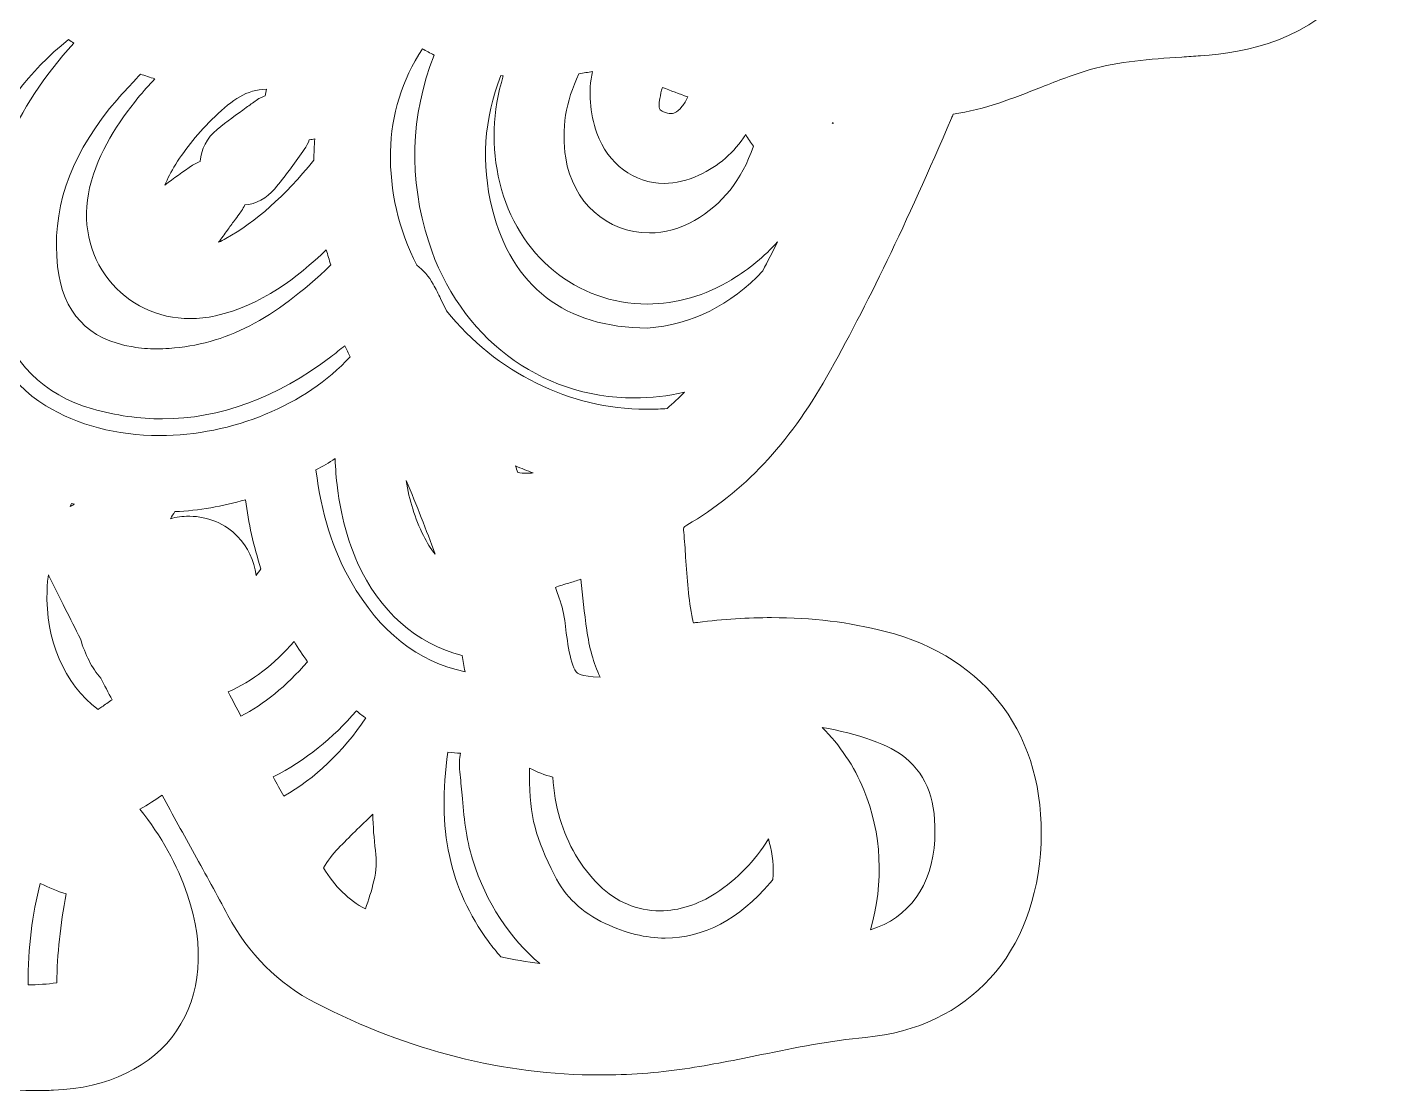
# Model space of a CAD drawing. Extents: x -678 to 5145, y -2063 to -793.
# Drawn here: x 1618 to 2184, y -2052 to -1614 of the extents above; entities that cross this region are included whole.
import ezdxf

# ---------------------------------------------------------------- set-up
doc = ezdxf.new("R2010")
doc.units = 0
doc.header["$MEASUREMENT"] = 0
doc.layers.add('Layer 1', color=7, linetype='Continuous')

msp = doc.modelspace()

# ---------------------------------------------------------------- linework, layer by layer
at = {"layer": 'Layer 1', "lineweight": 0}
for points, knots in [([(2230.75, -1447.84), (2207.47, -1415.81), (2187.89, -1380.47), (2168.94, -1346.28), (2168.94, -1346.28), (2163.71, -1336.84), (2163.71, -1336.84), (2135.13, -1285.39), (2098.18, -1250.09), (2050.76, -1228.92), (2014.71, -1212.83), (1976.36, -1201.39), (1936.83, -1194.94), (1935.15, -1194.67), (1934.35, -1194.36), (1934.02, -1194.21), (1933.86, -1193.87), (1933.53, -1192.96), (1933.15, -1190.82), (1926.04, -1152.48), (1915.68, -1111.43), (1901.43, -1065.34), (1873.21, -973.96), (1823.19, -900.34), (1752.79, -846.57), (1731.13, -830.02), (1704.61, -812.19), (1672.13, -805.39), (1667.24, -804.37), (1662.42, -803.86), (1657.77, -803.86), (1630.9, -803.86), (1610.86, -821.26), (1605.47, -849.28), (1601.64, -869.12), (1605.89, -887.45), (1611.75, -904.66), (1584.46, -896.66), (1555.39, -892.56), (1525.18, -892.47), (1525.18, -892.47), (1524.93, -892.47), (1524.93, -892.47), (1491.42, -892.47), (1470.37, -913.57), (1469.96, -947.53), (1469.82, -959.97), (1471.8, -972.25), (1476.07, -985.06), (1489.4, -1025.13), (1512.58, -1061.64), (1546.88, -1096.66), (1604.72, -1155.7), (1669.3, -1206.13), (1738.93, -1246.61), (1730.11, -1254.17), (1720.6, -1263.22), (1711.99, -1273.73), (1694.97, -1251.84), (1673.62, -1232.67), (1648.44, -1216.73), (1594.63, -1182.64), (1532.83, -1163.24), (1459.49, -1157.4), (1442.07, -1156.01), (1425.06, -1155.32), (1408.92, -1155.32), (1347.3, -1155.32), (1292.89, -1165.25), (1242.61, -1185.71), (1124.61, -1233.69), (1041.18, -1319.55), (994.61, -1440.93), (962.8, -1523.86), (949.1, -1617.12), (952.73, -1726.02), (953.22, -1741.18), (953.93, -1755.97), (954.66, -1771.6), (930.01, -1753.82), (905.42, -1744.5), (879.82, -1743.15), (877.94, -1743.04), (876.03, -1743), (874.16, -1743), (813.04, -1743), (760.61, -1794.85), (757.25, -1858.61), (754.36, -1913.68), (779.64, -1955.15), (832.42, -1981.89), (876.2, -2004.08), (923.11, -2012.19), (967.27, -2017.65), (1020.17, -2024.21), (1078.3, -2027.56), (1150.23, -2028.25), (1165.53, -2028.4), (1181.72, -2028.45), (1199.72, -2028.45), (1225.59, -2028.45), (1251.9, -2028.31), (1277.33, -2028.16), (1302.74, -2028.04), (1329.01, -2027.89), (1354.83, -2027.89), (1391.7, -2027.89), (1422.14, -2028.18), (1450.65, -2028.82), (1485.49, -2029.6), (1519.48, -2031.13), (1552.18, -2040.99), (1577.07, -2048.49), (1599.6, -2052.14), (1621.08, -2052.14), (1623.52, -2052.14), (1626, -2052.1), (1628.42, -2052.01), (1650.94, -2051.12), (1668.97, -2042.43), (1679.18, -2027.54), (1689.34, -2012.7), (1690.94, -1992.84), (1683.69, -1971.62), (1679.36, -1958.94), (1672.93, -1947.28), (1664.09, -1936.13), (1667.32, -1934.27), (1670.38, -1932.34), (1673.26, -1930.33), (1677.63, -1938.53), (1682.15, -1946.69), (1686.54, -1954.64), (1691.11, -1962.91), (1695.85, -1971.49), (1700.34, -1979.94), (1708.8, -1995.86), (1721.04, -2008.03), (1736.73, -2016.14), (1774.78, -2035.76), (1814.19, -2045.73), (1853.81, -2045.73), (1865.4, -2045.73), (1877.17, -2044.87), (1888.79, -2043.17), (1899.5, -2041.61), (1910.14, -2039.44), (1920.41, -2037.35), (1934.42, -2034.48), (1948.91, -2031.53), (1963.32, -2030.22), (2005.98, -2026.3), (2033.71, -1995.68), (2035.68, -1950.32), (2037.59, -1906.36), (2013.56, -1873.66), (1971.39, -1862.84), (1956.56, -1859.03), (1941.26, -1857.17), (1924.6, -1857.17), (1914.82, -1857.17), (1904.86, -1857.81), (1894.13, -1859.12), (1893.45, -1859.21), (1892.83, -1859.25), (1892.32, -1859.27), (1892.21, -1858.9), (1892.09, -1858.41), (1891.96, -1857.79), (1890.28, -1849.59), (1889.72, -1841.2), (1889.12, -1832.29), (1888.9, -1828.84), (1888.66, -1825.4), (1888.35, -1821.98), (1888.26, -1820.76), (1888.31, -1820.17), (1888.37, -1819.95), (1888.5, -1819.81), (1888.86, -1819.5), (1889.65, -1819.02), (1912.93, -1805.43), (1931.76, -1785.47), (1947.25, -1757.98), (1964.1, -1728.08), (1979.99, -1695.16), (1998.77, -1651.22), (1999.02, -1650.64), (1999.22, -1650.07), (1999.41, -1649.55), (2012.56, -1647.67), (2024.36, -1643.01), (2035.82, -1638.49), (2042.75, -1635.75), (2049.29, -1633.17), (2055.97, -1631.24), (2067.9, -1627.78), (2080.48, -1626.94), (2093.79, -1626.06), (2096.34, -1625.9), (2098.91, -1625.74), (2101.46, -1625.53), (2120.21, -1624.17), (2147.1, -1619.5), (2165.15, -1595.22), (2165.5, -1595.17), (2165.88, -1595.13), (2166.19, -1595.09), (2166.88, -1595.02), (2167.56, -1594.95), (2168.23, -1594.86), (2186.77, -1592.25), (2202.08, -1583.47), (2213.76, -1568.77), (2226.64, -1552.54), (2235.65, -1534.61), (2240.57, -1515.46), (2247.4, -1488.94), (2244.09, -1466.18), (2230.75, -1447.84)], [0, 0, 0, 0, 1, 1, 1, 2, 2, 2, 3, 3, 3, 4, 4, 4, 5, 5, 5, 6, 6, 6, 7, 7, 7, 8, 8, 8, 9, 9, 9, 10, 10, 10, 11, 11, 11, 12, 12, 12, 13, 13, 13, 14, 14, 14, 15, 15, 15, 16, 16, 16, 17, 17, 17, 18, 18, 18, 19, 19, 19, 20, 20, 20, 21, 21, 21, 22, 22, 22, 23, 23, 23, 24, 24, 24, 25, 25, 25, 26, 26, 26, 27, 27, 27, 28, 28, 28, 29, 29, 29, 30, 30, 30, 31, 31, 31, 32, 32, 32, 33, 33, 33, 34, 34, 34, 35, 35, 35, 36, 36, 36, 37, 37, 37, 38, 38, 38, 39, 39, 39, 40, 40, 40, 41, 41, 41, 42, 42, 42, 43, 43, 43, 44, 44, 44, 45, 45, 45, 46, 46, 46, 47, 47, 47, 48, 48, 48, 49, 49, 49, 50, 50, 50, 51, 51, 51, 52, 52, 52, 53, 53, 53, 54, 54, 54, 55, 55, 55, 56, 56, 56, 57, 57, 57, 58, 58, 58, 59, 59, 59, 60, 60, 60, 61, 61, 61, 62, 62, 62, 63, 63, 63, 64, 64, 64, 65, 65, 65, 66, 66, 66, 67, 67, 67, 68, 68, 68, 69, 69, 69, 70, 70, 70, 71, 71, 71, 72, 72, 72, 73, 73, 73, 73]), ([(1672.13, -1782.1), (1654.51, -1782.1), (1638.31, -1777.85), (1625.29, -1769.82), (1609.07, -1759.85), (1599.4, -1744.08), (1595.7, -1721.6), (1588.76, -1679.5), (1601.48, -1645.87), (1634.58, -1618.81), (1635.31, -1619.34), (1636.07, -1619.85), (1636.82, -1620.32), (1624.36, -1634.02), (1615.27, -1647.89), (1609.15, -1662.5), (1599.66, -1685.16), (1598.2, -1708.35), (1604.85, -1731.43), (1610.68, -1751.71), (1624.36, -1765.41), (1644.44, -1771.09), (1654.13, -1773.83), (1663.86, -1775.23), (1673.36, -1775.23), (1697.01, -1775.23), (1720.38, -1766.61), (1742.83, -1749.6), (1744.76, -1748.14), (1746.65, -1746.63), (1748.53, -1745.1), (1749.26, -1746.63), (1750.01, -1748.14), (1750.74, -1749.62), (1750.74, -1749.63), (1750.75, -1749.63), (1750.75, -1749.65), (1732.44, -1769.53), (1702.37, -1782.1), (1672.13, -1782.1)], [0, 0, 0, 0, 1, 1, 1, 2, 2, 2, 3, 3, 3, 4, 4, 4, 5, 5, 5, 6, 6, 6, 7, 7, 7, 8, 8, 8, 9, 9, 9, 10, 10, 10, 11, 11, 11, 12, 12, 12, 13, 13, 13, 13]), ([(1881.45, -1771), (1879.02, -1771.17), (1876.6, -1771.24), (1874.21, -1771.24), (1874.21, -1771.24), (1872.7, -1771.24), (1872.7, -1771.24), (1841.59, -1771.24), (1810.94, -1756.12), (1790.49, -1730.72), (1790.49, -1730.72), (1788.03, -1725.6), (1788.03, -1725.6), (1787.12, -1723.69), (1786.19, -1721.72), (1785.02, -1719.7), (1783.2, -1716.51), (1780.9, -1713.87), (1778.26, -1711.9), (1770.79, -1697.17), (1767.04, -1681.06), (1767.39, -1665.16), (1767.71, -1649.67), (1772.07, -1635.7), (1780.65, -1622.6), (1782.11, -1623.53), (1783.69, -1624.41), (1785.39, -1625.21), (1775.57, -1650.31), (1774.82, -1676.22), (1783.16, -1702.29), (1795.68, -1741.36), (1828.94, -1766.61), (1867.95, -1766.61), (1874.83, -1766.61), (1881.77, -1765.79), (1888.64, -1764.21), (1886.33, -1766.58), (1883.94, -1768.83), (1881.45, -1771)], [0, 0, 0, 0, 1, 1, 1, 2, 2, 2, 3, 3, 3, 4, 4, 4, 5, 5, 5, 6, 6, 6, 7, 7, 7, 8, 8, 8, 9, 9, 9, 10, 10, 10, 11, 11, 11, 12, 12, 12, 13, 13, 13, 13]), ([(1651.23, -1717.9), (1659.28, -1728.06), (1671.51, -1733.89), (1684.77, -1733.89), (1688.23, -1733.89), (1691.75, -1733.51), (1695.24, -1732.71), (1714.45, -1728.37), (1728.87, -1716.95), (1740.92, -1705.55), (1741.5, -1707.62), (1742.12, -1709.7), (1742.83, -1711.78), (1719.36, -1734.29), (1699.25, -1744.62), (1676.13, -1746.15), (1674.35, -1746.28), (1672.6, -1746.34), (1670.92, -1746.34), (1667.52, -1746.34), (1664.26, -1746.08), (1661.23, -1745.59), (1642.67, -1742.55), (1632.21, -1731.4), (1630.12, -1712.43), (1627.6, -1689.72), (1634.63, -1668.4), (1651.58, -1647.3), (1654.18, -1644.04), (1657.06, -1640.93), (1660.12, -1637.63), (1661.51, -1636.12), (1662.89, -1634.63), (1664.29, -1633.06), (1666.21, -1633.77), (1668.19, -1634.44), (1670.27, -1635.06), (1667.83, -1637.58), (1665.48, -1640.16), (1663.25, -1642.93), (1655.4, -1652.75), (1646.89, -1664.83), (1643.32, -1679.91), (1640.1, -1693.61), (1642.98, -1707.46), (1651.23, -1717.9)], [0, 0, 0, 0, 1, 1, 1, 2, 2, 2, 3, 3, 3, 4, 4, 4, 5, 5, 5, 6, 6, 6, 7, 7, 7, 8, 8, 8, 9, 9, 9, 10, 10, 10, 11, 11, 11, 12, 12, 12, 13, 13, 13, 14, 14, 14, 15, 15, 15, 15]), ([(1920.94, -1714.2), (1907.7, -1728.39), (1891.7, -1736.33), (1873.38, -1737.81), (1839.47, -1737.66), (1817.32, -1720.63), (1809.34, -1688.55), (1804.71, -1669.95), (1805.92, -1651.49), (1812.91, -1633.68), (1813.26, -1633.73), (1813.59, -1633.77), (1813.93, -1633.82), (1809.41, -1648.38), (1808.92, -1663.17), (1812.49, -1677.91), (1819.73, -1707.79), (1844.17, -1727.88), (1873.34, -1727.88), (1885.25, -1727.88), (1897.26, -1724.4), (1908.1, -1717.84), (1915.31, -1713.45), (1921.65, -1708.24), (1927.05, -1702.19), (1924.99, -1706.31), (1922.97, -1710.3), (1920.94, -1714.2)], [0, 0, 0, 0, 1, 1, 1, 2, 2, 2, 3, 3, 3, 4, 4, 4, 5, 5, 5, 6, 6, 6, 7, 7, 7, 8, 8, 8, 9, 9, 9, 9]), ([(1845.14, -1633.04), (1845.16, -1633), (1845.18, -1632.95), (1845.19, -1632.91), (1847.07, -1632.66), (1848.89, -1632.35), (1850.68, -1631.97), (1848.93, -1640.35), (1849.53, -1649), (1852.54, -1657.38), (1857.11, -1670.19), (1867.77, -1678.13), (1880.32, -1678.13), (1885.09, -1678.13), (1889.88, -1677), (1894.6, -1674.8), (1902.69, -1670.99), (1909.14, -1665.38), (1913.89, -1658.05), (1914.91, -1659.71), (1915.97, -1661.3), (1917.06, -1662.84), (1912.27, -1676.82), (1904.29, -1686.84), (1892.71, -1693.45), (1886.78, -1696.84), (1880.54, -1698.55), (1874.16, -1698.55), (1856.65, -1698.55), (1842.48, -1685.84), (1839.67, -1667.65), (1837.83, -1655.63), (1839.62, -1644.32), (1845.14, -1633.04)], [0, 0, 0, 0, 1, 1, 1, 2, 2, 2, 3, 3, 3, 4, 4, 4, 5, 5, 5, 6, 6, 6, 7, 7, 7, 8, 8, 8, 9, 9, 9, 10, 10, 10, 11, 11, 11, 11]), ([(1715.78, -1642), (1714.9, -1642.31), (1713.53, -1642.84), (1712.06, -1643.92), (1710.69, -1644.9), (1709.33, -1645.88), (1707.94, -1646.85), (1703.99, -1649.67), (1699.89, -1652.59), (1695.94, -1655.87), (1691.67, -1659.4), (1689.2, -1664.06), (1688.96, -1669), (1688.96, -1669), (1688.96, -1669.06), (1688.96, -1669.06), (1687.88, -1669.46), (1686.83, -1669.97), (1685.81, -1670.64), (1681.78, -1673.3), (1677.97, -1676.05), (1674.35, -1678.88), (1675.44, -1676.16), (1676.9, -1673.32), (1678.81, -1670.26), (1682.89, -1663.7), (1688.19, -1657.27), (1695.03, -1650.6), (1702.28, -1643.52), (1707.94, -1639.58), (1716.25, -1639.27), (1716.01, -1640.18), (1715.87, -1641.09), (1715.78, -1642)], [0, 0, 0, 0, 1, 1, 1, 2, 2, 2, 3, 3, 3, 4, 4, 4, 5, 5, 5, 6, 6, 6, 7, 7, 7, 8, 8, 8, 9, 9, 9, 10, 10, 10, 11, 11, 11, 11]), ([(1878.48, -1643.21), (1878.75, -1641.64), (1879.1, -1640.09), (1879.53, -1638.56), (1883, -1639.96), (1886.49, -1641.27), (1890.03, -1642.48), (1889.32, -1643.95), (1888.52, -1645.3), (1887.6, -1646.5), (1885.51, -1649.33), (1883.72, -1649.33), (1883.05, -1649.33), (1882.14, -1649.33), (1881.08, -1649.07), (1879.95, -1648.58), (1878.57, -1647.98), (1877.71, -1647.61), (1878.48, -1643.21)], [0, 0, 0, 0, 1, 1, 1, 2, 2, 2, 3, 3, 3, 4, 4, 4, 5, 5, 5, 6, 6, 6, 6]), ([(1949.89, -1653.5), (1949.76, -1653.39), (1949.65, -1653.28), (1949.53, -1653.15), (1949.69, -1653.17), (1949.85, -1653.17), (1950.02, -1653.17), (1949.98, -1653.28), (1949.93, -1653.39), (1949.89, -1653.5)], [0, 0, 0, 0, 1, 1, 1, 2, 2, 2, 3, 3, 3, 3]), ([(1719.67, -1680.37), (1723.9, -1675.34), (1727.64, -1670.06), (1731.22, -1664.96), (1731.22, -1664.96), (1731.81, -1664.16), (1731.81, -1664.16), (1732.77, -1662.79), (1733.46, -1661.44), (1733.92, -1660.17), (1734.69, -1660.09), (1735.43, -1659.97), (1736.18, -1659.78), (1735.94, -1662.66), (1735.83, -1665.58), (1735.83, -1668.53), (1723.61, -1683.58), (1712.06, -1693.85), (1699.49, -1700.88), (1698.5, -1701.43), (1697.52, -1701.94), (1696.5, -1702.41), (1697.76, -1700.76), (1698.94, -1699.1), (1700.13, -1697.46), (1701.07, -1696.13), (1702.04, -1694.8), (1703.02, -1693.47), (1703.66, -1692.61), (1704.3, -1691.74), (1704.97, -1690.81), (1704.97, -1690.81), (1705.96, -1689.46), (1705.96, -1689.46), (1706.5, -1688.7), (1706.94, -1687.86), (1707.29, -1687), (1711.95, -1686.67), (1716.32, -1684.36), (1719.67, -1680.37)], [0, 0, 0, 0, 1, 1, 1, 2, 2, 2, 3, 3, 3, 4, 4, 4, 5, 5, 5, 6, 6, 6, 7, 7, 7, 8, 8, 8, 9, 9, 9, 10, 10, 10, 11, 11, 11, 12, 12, 12, 13, 13, 13, 13]), ([(1751.01, -1842.09), (1743.59, -1829.14), (1738.89, -1814.14), (1736.67, -1796.29), (1739.42, -1794.87), (1742.03, -1793.3), (1744.54, -1791.63), (1744.71, -1795.72), (1745.03, -1799.75), (1745.54, -1803.78), (1747, -1815.29), (1749.72, -1825.38), (1753.83, -1834.62), (1762.67, -1854.39), (1778.12, -1867.96), (1796.95, -1872.84), (1797.32, -1875.03), (1797.7, -1877.23), (1798.14, -1879.45), (1778.54, -1875.44), (1763.05, -1863.15), (1751.01, -1842.09)], [0, 0, 0, 0, 1, 1, 1, 2, 2, 2, 3, 3, 3, 4, 4, 4, 5, 5, 5, 6, 6, 6, 7, 7, 7, 7]), ([(1818.91, -1794.58), (1821.35, -1795.63), (1823.81, -1796.6), (1826.25, -1797.49), (1825.37, -1797.6), (1824.48, -1797.67), (1823.59, -1797.67), (1822.29, -1797.67), (1821.06, -1797.53), (1819.96, -1797.27), (1819.62, -1796.38), (1819.25, -1795.47), (1818.91, -1794.58)], [0, 0, 0, 0, 1, 1, 1, 2, 2, 2, 3, 3, 3, 4, 4, 4, 4]), ([(1773.91, -1800.68), (1778.23, -1810.95), (1782.18, -1820.97), (1785.77, -1831.03), (1783.96, -1828.72), (1782.34, -1826.15), (1780.98, -1823.36), (1777.46, -1816.24), (1775.11, -1808.75), (1773.91, -1800.68)], [0, 0, 0, 0, 1, 1, 1, 2, 2, 2, 3, 3, 3, 3]), ([(1635.33, -1811.32), (1635.53, -1810.9), (1635.71, -1810.48), (1635.91, -1810.08), (1636.29, -1810.17), (1636.69, -1810.26), (1637.09, -1810.37), (1636.58, -1810.61), (1636.09, -1810.86), (1635.6, -1811.15), (1635.51, -1811.21), (1635.42, -1811.26), (1635.33, -1811.32)], [0, 0, 0, 0, 1, 1, 1, 2, 2, 2, 3, 3, 3, 4, 4, 4, 4]), ([(1684.61, -1815.38), (1684.61, -1815.38), (1684.3, -1815.36), (1684.3, -1815.36), (1681.64, -1815.36), (1679.09, -1815.75), (1676.64, -1816.38), (1677.25, -1815.42), (1677.83, -1814.47), (1678.48, -1813.47), (1688.43, -1812.99), (1698.2, -1811.34), (1707.61, -1808.55), (1708.8, -1818.15), (1710.93, -1827.68), (1713.99, -1837.01), (1713.3, -1837.97), (1712.62, -1838.88), (1711.95, -1839.81), (1711.17, -1833.65), (1708.56, -1828.04), (1704.35, -1823.69), (1699.22, -1818.41), (1692.22, -1815.45), (1684.61, -1815.38)], [0, 0, 0, 0, 1, 1, 1, 2, 2, 2, 3, 3, 3, 4, 4, 4, 5, 5, 5, 6, 6, 6, 7, 7, 7, 8, 8, 8, 8]), ([(1648.33, -1893.99), (1647.82, -1894.37), (1647.3, -1894.74), (1646.8, -1895.08), (1632.83, -1884.35), (1625.05, -1866.52), (1625.76, -1845.99), (1625.8, -1843.98), (1625.98, -1841.85), (1626.31, -1839.59), (1626.4, -1839.79), (1626.49, -1839.97), (1626.58, -1840.18), (1628.84, -1844.6), (1631.06, -1849.05), (1633.29, -1853.49), (1635.36, -1857.63), (1637.44, -1861.76), (1639.52, -1865.9), (1639.53, -1865.92), (1639.53, -1865.95), (1639.53, -1865.97), (1641.47, -1872.46), (1644.25, -1877.89), (1647.88, -1882.15), (1649.44, -1885.12), (1650.99, -1888.07), (1652.6, -1891.02), (1651.12, -1892.02), (1649.72, -1893.02), (1648.33, -1893.99)], [0, 0, 0, 0, 1, 1, 1, 2, 2, 2, 3, 3, 3, 4, 4, 4, 5, 5, 5, 6, 6, 6, 7, 7, 7, 8, 8, 8, 9, 9, 9, 10, 10, 10, 10]), ([(1835.41, -1844.73), (1837.03, -1844.07), (1839.36, -1843.38), (1840.97, -1842.91), (1842.57, -1842.42), (1844.21, -1841.92), (1845.87, -1841.36), (1846.56, -1848.23), (1847.36, -1855.3), (1848.35, -1862.29), (1849.35, -1869.45), (1851.15, -1875.88), (1853.81, -1881.66), (1845.56, -1881.47), (1844.43, -1880.05), (1843.99, -1879.49), (1841.26, -1876.03), (1839.93, -1864.1), (1839.27, -1858.34), (1838.85, -1854.51), (1837.6, -1851), (1836.5, -1847.9), (1836.16, -1846.97), (1835.74, -1845.77), (1835.41, -1844.73)], [0, 0, 0, 0, 1, 1, 1, 2, 2, 2, 3, 3, 3, 4, 4, 4, 5, 5, 5, 6, 6, 6, 7, 7, 7, 8, 8, 8, 8]), ([(1705.72, -1897.82), (1704.02, -1894.55), (1702.28, -1891.22), (1700.47, -1887.8), (1710.44, -1883.37), (1719.42, -1876.48), (1727.62, -1867.01), (1729.26, -1869.72), (1731.11, -1872.57), (1733.19, -1875.37), (1724.21, -1885.57), (1715.27, -1892.88), (1705.72, -1897.82)], [0, 0, 0, 0, 1, 1, 1, 2, 2, 2, 3, 3, 3, 4, 4, 4, 4]), ([(1723.37, -1930.84), (1721.95, -1928.24), (1720.51, -1925.58), (1719.05, -1922.87), (1732.24, -1916.02), (1743.74, -1906.87), (1753.32, -1895.59), (1754.45, -1896.5), (1755.75, -1897.56), (1757.24, -1898.54), (1747.66, -1912.63), (1736.31, -1923.45), (1723.37, -1930.84)], [0, 0, 0, 0, 1, 1, 1, 2, 2, 2, 3, 3, 3, 4, 4, 4, 4]), ([(1979.82, -1914.96), (1988.93, -1922.68), (1992.63, -1933.1), (1991.85, -1948.72), (1990.9, -1967.72), (1981.1, -1981.05), (1965.39, -1985.83), (1970.9, -1966.35), (1970.02, -1946.06), (1962.59, -1928.11), (1958.58, -1918.4), (1952.75, -1909.75), (1945.39, -1902.42), (1959.86, -1904.92), (1973.66, -1909.71), (1979.82, -1914.96)], [0, 0, 0, 0, 1, 1, 1, 2, 2, 2, 3, 3, 3, 4, 4, 4, 5, 5, 5, 5]), ([(1812.89, -1997.01), (1811.13, -1994.99), (1809.43, -1992.86), (1807.83, -1990.69), (1791.76, -1968.92), (1786.42, -1944.07), (1791.09, -1912.63), (1792.93, -1912.95), (1794.68, -1913.03), (1796.22, -1913.06), (1795.9, -1915.29), (1795.61, -1917.89), (1795.97, -1920.75), (1796.35, -1923.85), (1796.61, -1926.98), (1796.9, -1930.3), (1797.65, -1938.99), (1798.43, -1947.99), (1801.33, -1957.11), (1806.95, -1974.84), (1816.59, -1989.4), (1829.02, -1999.8), (1823.61, -1999.07), (1818.23, -1998.14), (1812.89, -1997.01)], [0, 0, 0, 0, 1, 1, 1, 2, 2, 2, 3, 3, 3, 4, 4, 4, 5, 5, 5, 6, 6, 6, 7, 7, 7, 8, 8, 8, 8]), ([(1901.56, -1970.74), (1910.5, -1964.89), (1917.7, -1957.52), (1923.27, -1948.42), (1923.4, -1948.86), (1923.53, -1949.3), (1923.64, -1949.74), (1925.08, -1954.93), (1925.57, -1960.1), (1925.1, -1965.15), (1924.71, -1965.62), (1924.33, -1966.08), (1923.97, -1966.51), (1911.07, -1981.62), (1896.53, -1989.29), (1880.74, -1989.29), (1872.72, -1989.29), (1864.4, -1987.26), (1855.98, -1983.29), (1846.29, -1978.72), (1839.42, -1972.22), (1835.03, -1963.4), (1827.39, -1948.06), (1824.68, -1939.52), (1824.75, -1922.15), (1824.77, -1921.21), (1824.77, -1920.24), (1824.77, -1919.29), (1827.76, -1920.81), (1830.97, -1922.01), (1834.37, -1922.94), (1834.66, -1928.93), (1835.61, -1934.58), (1837.25, -1940.04), (1840.46, -1950.76), (1845.92, -1960.01), (1853.5, -1967.53), (1860.42, -1974.4), (1869.1, -1978.03), (1878.59, -1978.03), (1886.35, -1978.03), (1894.27, -1975.51), (1901.56, -1970.74)], [0, 0, 0, 0, 1, 1, 1, 2, 2, 2, 3, 3, 3, 4, 4, 4, 5, 5, 5, 6, 6, 6, 7, 7, 7, 8, 8, 8, 9, 9, 9, 10, 10, 10, 11, 11, 11, 12, 12, 12, 13, 13, 13, 14, 14, 14, 14]), ([(1760.54, -1965.75), (1759.57, -1969.76), (1758.4, -1973.6), (1757.06, -1977.26), (1750.08, -1973.6), (1744.5, -1968.14), (1739.71, -1960.27), (1741.52, -1957.37), (1743.58, -1954.71), (1745.83, -1952.34), (1750.37, -1947.57), (1755.13, -1943.01), (1760.14, -1938.2), (1760.21, -1943.18), (1760.54, -1948.22), (1761.23, -1953.23), (1761.79, -1957.44), (1761.57, -1961.43), (1760.54, -1965.75)], [0, 0, 0, 0, 1, 1, 1, 2, 2, 2, 3, 3, 3, 4, 4, 4, 5, 5, 5, 6, 6, 6, 6]), ([(1629.73, -2007.7), (1625.91, -2008.29), (1621.95, -2008.56), (1617.91, -2008.58), (1617.98, -1992.95), (1619.57, -1979.7), (1622.96, -1966.75), (1626.49, -1968.52), (1630.06, -1969.94), (1633.61, -1971.03), (1631.26, -1983.86), (1629.97, -1995.95), (1629.73, -2007.7)], [0, 0, 0, 0, 1, 1, 1, 2, 2, 2, 3, 3, 3, 4, 4, 4, 4])]:
    msp.add_open_spline(points, degree=3, knots=knots, dxfattribs=at)

doc.saveas('drawing.dxf')
